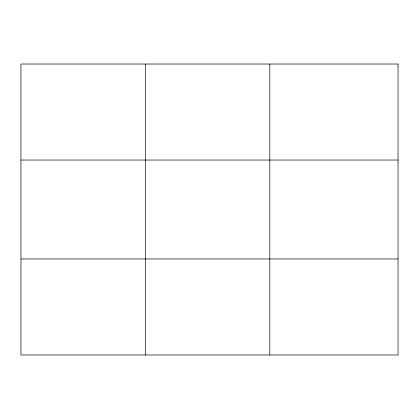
<?xml version="1.0" encoding="UTF-8"?>
<svg xmlns="http://www.w3.org/2000/svg" width="419" height="419" viewBox="0 0 419 419"><rect width="100%" height="100%" fill="white"/><g stroke="black" fill="none" stroke-linecap="round" stroke-linejoin="round"><path stroke-width="0.63" d="M145.393 354.977L145.393 64.023M269.836 354.977L269.836 64.023M20.95 160.037L398.05 160.037M20.95 258.963L398.05 258.963M398.05 64.023L398.05 354.977L20.95 354.977L20.95 64.023L398.05 64.023"/></g></svg>
